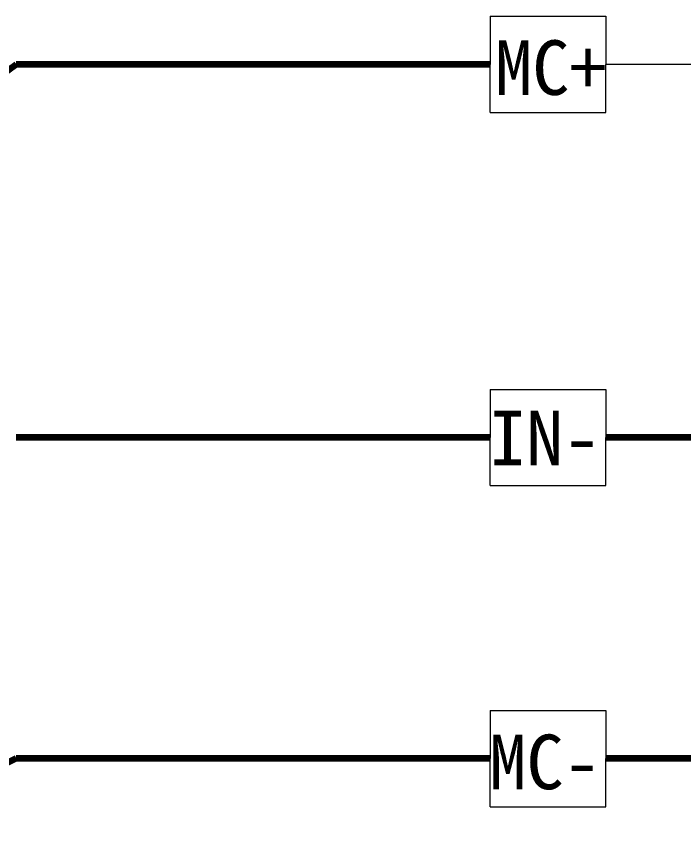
# Model space of a CAD drawing. Extents: x -5608 to -3197, y -2048 to 96.
# Drawn here: x -3759.5 to -3698.3, y -926.3 to -851.8 of the extents above; entities that cross this region are included whole.
import ezdxf

# ---------------------------------------------------------------- set-up
doc = ezdxf.new("R2010")
doc.units = 0
doc.header["$LTSCALE"] = 25.4
doc.header["$MEASUREMENT"] = 0
doc.layers.add('1轮廓实线', color=7, linetype='CONTINUOUS', lineweight=30)
doc.layers.add('细线', color=4, linetype='CONTINUOUS', lineweight=13)

msp = doc.modelspace()

# ---------------------------------------------------------------- linework, layer by layer
at = {"layer": '1轮廓实线', "color": 0, "linetype": 'ByBlock', "lineweight": 15}
for p, q in [((-3716.035, -851.779), (-3716.035, -856.182)), ((-3716.035, -851.779), (-3705.456, -851.779)), ((-3705.456, -851.779), (-3705.456, -856.182)), ((-3716.035, -860.584), (-3716.035, -856.182)), ((-3705.456, -860.584), (-3705.456, -856.182)), ((-3716.035, -860.584), (-3705.456, -860.584)), ((-3716.035, -885.948), (-3716.035, -890.351)), ((-3716.035, -885.948), (-3705.456, -885.948)), ((-3705.456, -885.948), (-3705.456, -890.351)), ((-3716.035, -894.753), (-3716.035, -890.351)), ((-3705.456, -894.753), (-3705.456, -890.351)), ((-3716.035, -894.753), (-3705.456, -894.753)), ((-3716.035, -915.359), (-3716.035, -919.761)), ((-3716.035, -915.359), (-3705.456, -915.359)), ((-3705.456, -915.359), (-3705.456, -919.761)), ((-3716.035, -924.164), (-3716.035, -919.761)), ((-3705.456, -924.164), (-3705.456, -919.761)), ((-3716.035, -924.164), (-3705.456, -924.164))]:
    msp.add_line(p, q, dxfattribs=at)
at = {"layer": '细线', "color": 0, "linetype": 'ByBlock', "lineweight": 200}
msp.add_line((-3759.456, -856.182), (-3797.603, -884.345), dxfattribs=at)
at = {"layer": '细线', "color": 0, "lineweight": 15}
for p, q in [((-3716.035, -856.182), (-3759.456, -856.182)), ((-3679.293, -856.182), (-3705.456, -856.182)), ((-3716.035, -890.351), (-3759.456, -890.351)), ((-3686.021, -890.351), (-3705.456, -890.351)), ((-3716.035, -919.761), (-3759.456, -919.761)), ((-3686.021, -919.761), (-3705.456, -919.761))]:
    msp.add_line(p, q, dxfattribs=at)
at = {"layer": '细线', "color": 0, "lineweight": 200}
for p, q in [((-3716.035, -856.182), (-3759.456, -856.182)), ((-3716.035, -890.351), (-3759.456, -890.351)), ((-3686.021, -890.351), (-3705.456, -890.351)), ((-3759.456, -919.761), (-3796.588, -937.781)), ((-3716.035, -919.761), (-3759.456, -919.761)), ((-3686.021, -919.761), (-3705.456, -919.761))]:
    msp.add_line(p, q, dxfattribs=at)

# ---------------------------------------------------------------- texts
at = {"layer": '1轮廓实线', "color": 0, "lineweight": 70}
for s, p in [('MC+', (-3715.585, -858.981)), ('IN-', (-3716.141, -892.888)), ('MC-', (-3716.119, -922.56))]:
    msp.add_text(s, height=5, dxfattribs=at).set_placement(p)

doc.saveas('drawing.dxf')
